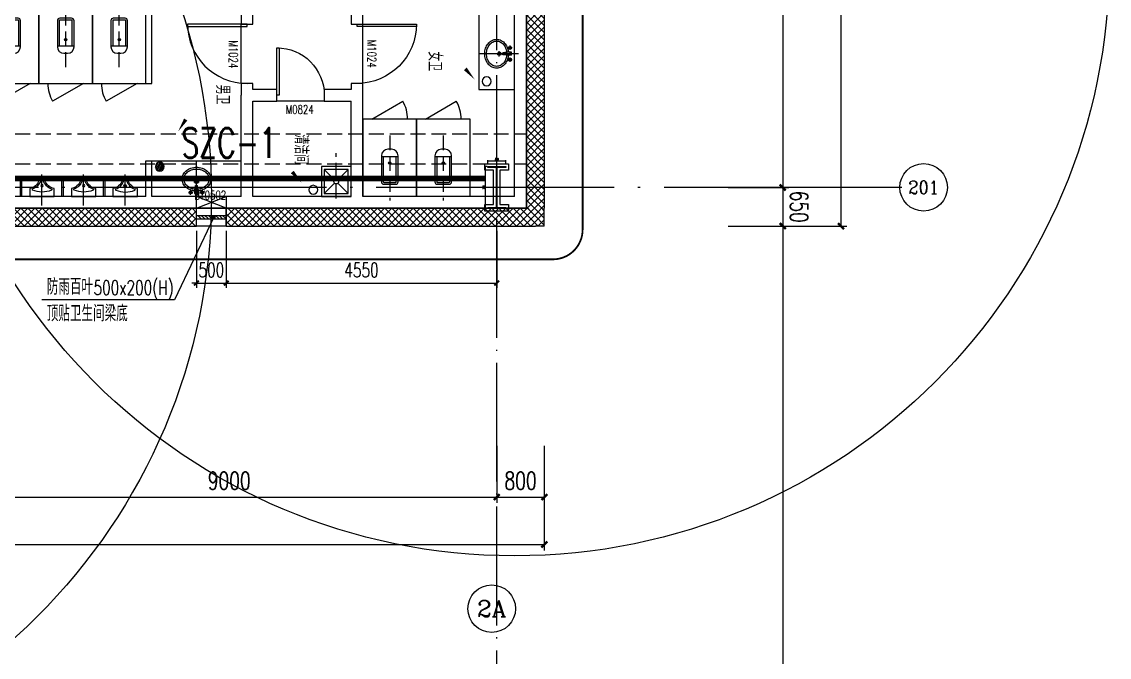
# Model space of a CAD drawing. Extents: x -1313754 to 847533, y 489853 to 941203.
# Drawn here: x -136843 to -118553, y 632164 to 642858 of the extents above; entities that cross this region are included whole.
import ezdxf
from ezdxf.enums import TextEntityAlignment as Align

# ---------------------------------------------------------------- set-up
doc = ezdxf.new("R2010")
doc.units = 0
doc.header["$LTSCALE"] = 1000
doc.header["$MEASUREMENT"] = 0
for name, pattern in [('10平面$1$DOTE', [2.4200000000000004, 2, -0.2, 0.02, -0.2]), ('CENTER', [2, 1.25, -0.25, 0.25, -0.25]), ('DASH', [0.35, 0.25, -0.1]), ('DOTE', [2.4200000000000004, 2, -0.2, 0.02, -0.2])]:
    doc.linetypes.add(name, pattern=pattern)
doc.layers.get('Defpoints').update_dxf_attribs({"color": 210})
for name, color, linetype in [('10平面$1$A-AXIS-DOTE', 14, '10平面$1$DOTE'), ('A-AXIS-D', 1, 'Continuous'), ('A-AXIS-DOTE', 14, 'DOTE'), ('A-AXIS-DP', 126, 'Continuous'), ('A-AXIS-SYMB', 3, 'Continuous'), ('A-HATCH-2', 251, 'Continuous'), ('A-HRAIL', 173, 'Continuous'), ('A-LIN-V', 9, 'Continuous'), ('A-TEXT', 61, 'Continuous'), ('A-WC', 223, 'Continuous'), ('A-WINDOW', 140, 'Continuous'), ('AS-COLN', 6, 'Continuous'), ('AS-WALL', 40, 'Continuous'), ('AS-结构边线层', 200, 'Continuous'), ('DIM_ELEV', 3, 'Continuous'), ('PUB_HATCH', 8, 'Continuous'), ('PUB_TEXT', 7, 'Continuous'), ('SB_ZF消火栓', 10, 'Continuous'), ('建-门', 4, 'Continuous'), ('建-门窗编号', 7, 'Continuous')]:
    doc.layers.add(name, color=color, linetype=linetype)
doc.layers.add('THIN', color=7, linetype='Continuous', lineweight=0)
doc.layers.add('柱间支撑', color=6, linetype='CENTER', lineweight=0)
doc.styles.add('_TCH_AXIS', font='COMPLEX', dxfattribs={"bigfont": 'GBCBIG'})
doc.styles.add('_TCH_DIM', font='SIMPLEX', dxfattribs={"bigfont": 'GBCBIG'})
doc.styles.add('_TCH_DIM_T3', font='SIMPLEX', dxfattribs={"width": 0.7058823529411765, "bigfont": 'GBCBIG'})
doc.styles.add('_TCH_WINDOW', font='SIMPLEX', dxfattribs={"height": 3.5, "bigfont": 'GBCBIG'})
doc.styles.add('A-DIM_T3', font='SIMPLEX', dxfattribs={"width": 0.7058823529411765, "bigfont": 'GBCBIG'})
doc.styles.add('A-WIN-LABEL', font='SIMPLEX', dxfattribs={"bigfont": 'GBCBIG'})
doc.styles.add('TSSD_Rein', font='tj-romans1.shx', dxfattribs={"width": 0.7, "bigfont": 'tj-hztxt.shx'})
doc.dimstyles.new('_TCH_ARCH&&10', dxfattribs={"dimtxt": 29.75, "dimasz": 10, "dimexe": 10, "dimexo": 10, "dimgap": 12.625, "dimtad": 1, "dimdec": 0, "dimzin": 0, "dimdsep": 46, "dimtxsty": '_TCH_DIM_T3', "dimblk": 'ARCHTICK', "dimcen": 0.09, "dimclrt": 7, "dimazin": 2, "dimtfac": 1, "dimtdec": 0, "dimtix": 1, "dimtmove": 2, "dimatfit": 3, "dimfxl": 0, "dimtolj": 1, "dimtzin": 0, "dimarcsym": 0})
doc.dimstyles.new('_TCH_ARCH&&100', dxfattribs={"dimtxt": 297.5, "dimasz": 100, "dimexe": 100, "dimexo": 100, "dimgap": 126.25, "dimtad": 1, "dimdec": 0, "dimzin": 0, "dimdsep": 46, "dimtxsty": '_TCH_DIM_T3', "dimblk": 'ARCHTICK', "dimcen": 0.09, "dimclrt": 7, "dimazin": 2, "dimtfac": 1, "dimtdec": 0, "dimtix": 1, "dimtmove": 2, "dimatfit": 3, "dimfxl": 0, "dimtolj": 1, "dimtzin": 0, "dimarcsym": 0})
doc.dimstyles.new('_TCH_ARCH&&80', dxfattribs={"dimtxt": 238, "dimasz": 80, "dimexe": 80, "dimexo": 80, "dimgap": 101, "dimtad": 1, "dimdec": 0, "dimzin": 0, "dimdsep": 46, "dimtxsty": '_TCH_DIM_T3', "dimblk": 'ARCHTICK', "dimcen": 0.09, "dimclrt": 7, "dimazin": 2, "dimtfac": 1, "dimtdec": 0, "dimtix": 1, "dimtmove": 2, "dimatfit": 3, "dimfxl": 0, "dimtolj": 1, "dimtzin": 0, "dimarcsym": 0})
doc.dimstyles.new('A-DIM&&100', dxfattribs={"dimtxt": 297.5, "dimasz": 100, "dimexe": 100, "dimexo": 100, "dimgap": 126.25, "dimtad": 1, "dimdec": 0, "dimzin": 0, "dimdsep": 46, "dimtxsty": 'A-DIM_T3', "dimblk": 'ARCHTICK', "dimcen": 0.09, "dimclrt": 7, "dimazin": 2, "dimtfac": 1, "dimtdec": 0, "dimtix": 1, "dimtmove": 2, "dimatfit": 3, "dimfxl": 0, "dimtolj": 1, "dimtzin": 0, "dimarcsym": 0})
pattern_1 = [(45, (60, 0), (-60.000060993344, 60.000060993344), []), (135, (60, 0), (-60.000060993344, -60.00006099334399), [])]

# ---------------------------------------------------------------- blocks, each defined once
blk = doc.blocks.new('_ArchTick')
at = {"color": 0, "linetype": 'ByBlock', "const_width": 0.4}
blk.add_lwpolyline([(-0.5, -0.5), (0.5, 0.5)], dxfattribs=at)
blk = doc.blocks.new('*D1301')
at = {"layer": 'A-AXIS-D', "color": 0, "lineweight": -2}
for p, q in [((82882.20032526905, -169099.9999961853), (82882.20032526905, -170059.999999716)), ((91882.2003252691, -169099.9999961853), (91882.2003252691, -170059.999999716)), ((82882.20032526905, -169959.999999716), (91882.2003252691, -169959.999999716))]:
    blk.add_line(p, q, dxfattribs=at)
at = {"layer": 'Defpoints', "color": 0}
for p in [(82882.20032526905, -168999.9999961853), (91882.2003252691, -168999.9999961853), (91882.2003252691, -169959.999999716)]:
    blk.add_point(p, dxfattribs=at)
at = {"layer": 'A-AXIS-D', "color": 0, "lineweight": -2, "xscale": 100, "yscale": 100, "zscale": 100, "rotation": 180}
blk.add_blockref('_ArchTick', (82882.20032526905, -169959.999999716), dxfattribs=at)
at = {"layer": 'A-AXIS-D', "color": 0, "lineweight": -2, "xscale": 100, "yscale": 100, "zscale": 100}
blk.add_blockref('_ArchTick', (91882.2003252691, -169959.999999716), dxfattribs=at)
at = {"layer": 'A-AXIS-D', "color": 7, "insert": (87382.20032526908, -169684.999999716), "char_height": 297.5, "attachment_point": 5, "style": '_TCH_DIM_T3'}
blk.add_mtext('\\A1;9000', dxfattribs=at)
blk = doc.blocks.new('*D1302')
at = {"layer": 'A-AXIS-D', "color": 0, "lineweight": -2}
for p, q in [((91882.2003252691, -169099.9999961853), (91882.2003252691, -170059.999999716)), ((92682.20032863852, -169099.9999961853), (92682.20032863852, -170059.999999716)), ((91882.2003252691, -169959.999999716), (92682.20032863852, -169959.999999716))]:
    blk.add_line(p, q, dxfattribs=at)
at = {"layer": 'Defpoints', "color": 0}
for p in [(91882.2003252691, -168999.9999961853), (92682.20032863852, -168999.9999961853), (92682.20032863852, -169959.999999716)]:
    blk.add_point(p, dxfattribs=at)
at = {"layer": 'A-AXIS-D', "color": 0, "lineweight": -2, "xscale": 100, "yscale": 100, "zscale": 100, "rotation": 180}
blk.add_blockref('_ArchTick', (91882.2003252691, -169959.999999716), dxfattribs=at)
at = {"layer": 'A-AXIS-D', "color": 0, "lineweight": -2, "xscale": 100, "yscale": 100, "zscale": 100}
blk.add_blockref('_ArchTick', (92682.20032863852, -169959.999999716), dxfattribs=at)
at = {"layer": 'A-AXIS-D', "color": 7, "insert": (92282.20032695381, -169684.999999716), "char_height": 297.5, "attachment_point": 5, "style": '_TCH_DIM_T3'}
blk.add_mtext('\\A1;800', dxfattribs=at)
blk = doc.blocks.new('*D1323')
at = {"layer": 'A-AXIS-D', "color": 0, "lineweight": -2}
for p, q in [((95776.38485717554, -148250.0000000015), (96792.20105808084, -148250.0000000015)), ((96692.20105808084, -148250.0000000015), (96692.20105808086, -164750.0000000015)), ((95776.38485717533, -164750.0000000015), (96792.20105808086, -164750.0000000015))]:
    blk.add_line(p, q, dxfattribs=at)
at = {"layer": 'Defpoints', "color": 0}
for p in [(95676.38485717554, -148250.0000000015), (95676.38485717533, -164750.0000000015), (96692.20105808086, -164750.0000000015)]:
    blk.add_point(p, dxfattribs=at)
at = {"layer": 'A-AXIS-D', "color": 0, "lineweight": -2, "xscale": 100, "yscale": 100, "zscale": 100}
for p, rotation in [((96692.20105808084, -148250.0000000015), 90), ((96692.20105808086, -164750.0000000015), 270)]:
    blk.add_blockref('_ArchTick', p, dxfattribs=dict(at, rotation=rotation))
at = {"layer": 'A-AXIS-D', "color": 7, "insert": (96967.20105808081, -156500.0000000014), "char_height": 297.5, "attachment_point": 5, "rotation": 270, "style": 'A-DIM_T3'}
blk.add_mtext('\\A1;16500', dxfattribs=at)
blk = doc.blocks.new('*D1324')
at = {"layer": 'A-AXIS-D', "color": 0, "lineweight": -2}
for p, q in [((95776.38485717533, -164750.0000000015), (96792.20105808074, -164750.0000000015)), ((96692.20105808074, -164750.0000000015), (96692.20105808074, -165399.9999960899)), ((95776.38485717533, -165399.9999960899), (96792.20105808074, -165399.9999960899))]:
    blk.add_line(p, q, dxfattribs=at)
at = {"layer": 'Defpoints', "color": 0}
for p in [(95676.38485717533, -164750.0000000015), (95676.38485717533, -165399.9999960899), (96692.20105808074, -165399.9999960899)]:
    blk.add_point(p, dxfattribs=at)
at = {"layer": 'A-AXIS-D', "color": 0, "lineweight": -2, "xscale": 100, "yscale": 100, "zscale": 100}
for p, rotation in [((96692.20105808074, -164750.0000000015), 90), ((96692.20105808074, -165399.9999960899), 270)]:
    blk.add_blockref('_ArchTick', p, dxfattribs=dict(at, rotation=rotation))
at = {"layer": 'A-AXIS-D', "color": 7, "insert": (96967.20105808071, -165074.9999980456), "char_height": 297.5, "attachment_point": 5, "rotation": 270, "style": 'A-DIM_T3'}
blk.add_mtext('\\A1;650', dxfattribs=at)
blk = doc.blocks.new('*D1325')
at = {"layer": 'A-AXIS-D', "color": 0, "lineweight": -2}
for p, q in [((95776.38485717533, -165399.9999960899), (96792.20105808062, -165399.9999960899)), ((96692.20105808062, -165399.9999960899), (96692.20105808062, -183399.9999961858)), ((95776.3848571751, -183399.9999961858), (96792.20105808062, -183399.9999961858))]:
    blk.add_line(p, q, dxfattribs=at)
at = {"layer": 'Defpoints', "color": 0}
for p in [(95676.38485717533, -165399.9999960899), (95676.3848571751, -183399.9999961858), (96692.20105808062, -183399.9999961858)]:
    blk.add_point(p, dxfattribs=at)
at = {"layer": 'A-AXIS-D', "color": 0, "lineweight": -2, "xscale": 100, "yscale": 100, "zscale": 100}
for p, rotation in [((96692.20105808062, -165399.9999960899), 90), ((96692.20105808062, -183399.9999961858), 270)]:
    blk.add_blockref('_ArchTick', p, dxfattribs=dict(at, rotation=rotation))
at = {"layer": 'A-AXIS-D', "color": 7, "insert": (96967.2010580806, -174399.9999961378), "char_height": 297.5, "attachment_point": 5, "rotation": 270, "style": 'A-DIM_T3'}
blk.add_mtext('\\A1;18000', dxfattribs=at)
blk = doc.blocks.new('*D1384')
at = {"layer": 'A-AXIS-D', "color": 0, "lineweight": -2}
for p, q in [((-65317.79950563281, -169199.9999961853), (-65317.79950563281, -170859.999999716)), ((92682.20032863852, -169199.9999961853), (92682.20032863852, -170859.999999716)), ((-65317.79950563281, -170759.999999716), (92682.20032863852, -170759.999999716))]:
    blk.add_line(p, q, dxfattribs=at)
at = {"layer": 'Defpoints', "color": 0}
for p in [(-65317.79950563281, -169099.9999961853), (92682.20032863852, -169099.9999961853), (92682.20032863852, -170759.999999716)]:
    blk.add_point(p, dxfattribs=at)
at = {"layer": 'A-AXIS-D', "color": 0, "lineweight": -2, "xscale": 100, "yscale": 100, "zscale": 100, "rotation": 180}
blk.add_blockref('_ArchTick', (-65317.79950563281, -170759.999999716), dxfattribs=at)
at = {"layer": 'A-AXIS-D', "color": 0, "lineweight": -2, "xscale": 100, "yscale": 100, "zscale": 100}
blk.add_blockref('_ArchTick', (92682.20032863852, -170759.999999716), dxfattribs=at)
at = {"layer": 'A-AXIS-D', "color": 7, "insert": (13682.20041150285, -170484.999999716), "char_height": 297.5, "attachment_point": 5, "style": '_TCH_DIM_T3'}
blk.add_mtext('\\A1;158000', dxfattribs=at)
blk = doc.blocks.new('*D1405')
at = {"layer": 'A-AXIS-D', "color": 0, "lineweight": -2}
for p, q in [((95876.38485717573, -81599.99999696578), (97771.87520681837, -81599.99999696578)), ((97671.87520681837, -81599.99999696578), (97671.8752068184, -165399.9999960899)), ((95876.38485717526, -165399.9999960899), (97771.8752068184, -165399.9999960899))]:
    blk.add_line(p, q, dxfattribs=at)
at = {"layer": 'Defpoints', "color": 0}
for p in [(95776.38485717573, -81599.99999696578), (95776.38485717526, -165399.9999960899), (97671.8752068184, -165399.9999960899)]:
    blk.add_point(p, dxfattribs=at)
at = {"layer": 'A-AXIS-D', "color": 0, "lineweight": -2, "xscale": 100, "yscale": 100, "zscale": 100}
for p, rotation in [((97671.87520681837, -81599.99999696578), 90), ((97671.8752068184, -165399.9999960899), 270)]:
    blk.add_blockref('_ArchTick', p, dxfattribs=dict(at, rotation=rotation))
at = {"layer": 'A-AXIS-D', "color": 7, "insert": (97946.87520681835, -123499.9999965278), "char_height": 297.5, "attachment_point": 5, "rotation": 270, "style": '_TCH_DIM_T3'}
blk.add_mtext('\\A1;83800', dxfattribs=at)
blk = doc.blocks.new('清洁间')
at = {"layer": 'A-AXIS-DOTE', "linetype": 'DASH'}
blk.add_lwpolyline([(2044570.960510334, 1694019.783519612), (2045330.960510334, 1694019.783519612)], dxfattribs=at)
at = {"layer": 'A-WC'}
for points in [[(2045106.132982434, 1693769.783519275), (2045106.132982434, 1694269.783519275), (2044606.132982434, 1694269.783519275), (2044606.132982434, 1693769.783519275)], [(2045056.132982434, 1693819.783519275), (2045056.132982434, 1694219.783519275), (2044656.132982434, 1694219.783519275), (2044656.132982434, 1693819.783519275)]]:
    blk.add_lwpolyline(points, close=True, dxfattribs=at)
for points in [[(2044827.848711186, 1694048.067790522), (2044656.132982434, 1694219.783519275)], [(2044884.417253681, 1694048.067790522), (2045056.132982434, 1694219.783519275)], [(2044656.132982434, 1693819.783519275), (2044827.848711186, 1693991.499248027)], [(2045056.132982434, 1693819.783519275), (2044884.417253681, 1693991.499248027)]]:
    blk.add_lwpolyline(points, dxfattribs=at)
blk.add_circle((2044856.132982434, 1694019.783519275), 40.00000000000001, dxfattribs=at)
blk = doc.blocks.new('厕卫')
at = {"layer": 'A-AXIS-DOTE', "linetype": 'DASH'}
blk.add_line((50, -823.114372253418), (50, 271.885627746582), dxfattribs=at)
at = {"layer": 'A-WC'}
for p, q in [((-59.78343963623047, -40), (-59.78343963623047, -469.6564288139343)), ((149.7834396362305, -30), (-49.78343963623047, -30)), ((159.7834396362305, -469.6564288139343), (159.7834396362305, -40)), ((189.7834396362305, -469.6564288139343), (-89.78343963623047, -469.6564288139343)), ((350, -1097.23339176178), (-169.6152420043945, -1397.23339176178))]:
    blk.add_line(p, q, dxfattribs=at)
blk.add_lwpolyline([(-400, 202.7666082382202), (-400, -1097.23339176178), (500, -1097.23339176178), (500, 202.7666082382202)], close=True, dxfattribs=at)
blk.add_lwpolyline([(189.7834396362305, -40, 0.4142135623730951), (149.7834396362305, 0), (-49.78343963623047, 0, 0.4142135623730951), (-89.78343963623047, -40), (-89.78343963623047, -479.6564288139343, 0.4142135623730951), (20.21656036376953, -589.6564288139343), (79.78343963623047, -589.6564288139343, 0.4142135623730903), (189.7834396362305, -479.6564288139343)], format="xyb", close=True, dxfattribs=at)
blk.add_circle((50, -358.6146011352539), 20, dxfattribs=at)
for centre, radius, start, end in [((-49.78343963623047, -40), 10, 90, 180), ((149.7834396362305, -40), 10, 0, 90), ((350, -1097.23339176178), 599.9999999999995, 180, 209.9998831151044)]:
    blk.add_arc(centre, radius, start, end, dxfattribs=at)
for p in [(50, 0), (50, -358.6146011352539)]:
    blk.add_point(p, dxfattribs=at)
blk = doc.blocks.new('$lvtry$00000224')
at = {"color": 0}
for p, q in [((-362.5000001189765, -1.369509844441253e-06), (-362.5000001189765, -300.0000013695098)), ((-337.5000001189765, -1.369509845972061e-06), (-362.5000001189765, -1.369509844441253e-06)), ((-337.5000001189765, -1.369509845972061e-06), (-337.5000001189765, -300.0000013695098)), ((337.4999998810235, -1.369509844441253e-06), (337.4999998810235, -300.0000013695098)), ((362.4999998810235, -1.369509845972061e-06), (337.4999998810235, -1.369509844441253e-06)), ((362.4999998810235, -1.369509845972061e-06), (362.4999998810235, -300.0000013695098)), ((-337.5000001189765, -300.0000013695098), (-362.5000001189765, -300.0000013695098)), ((362.4999998810235, -300.0000013695098), (337.4999998810235, -300.0000013695098))]:
    blk.add_line(p, q, dxfattribs=at)
at = {"color": 0, "elevation": 1e-08}
blk.add_lwpolyline([(-205, -130.6921668672003), (-205, 0), (205, 0), (205, -130.6921668676659, 0.2680681872429386), (50.76696929242462, -263.4628327437676, -0.3177651244820785), (-5.727633833885193e-08, -299.6467267489061, -0.3177651238976431), (-50.76696929195896, -263.4628327442333, 0.2680681872434905)], format="xyb", close=True, dxfattribs=at)
at = {"color": 0}
blk.add_circle((0, -181.622158779297, 1e-08), 20, dxfattribs=at)
for centre, radius, start, end in [((-152.1659696591087, -115.0054347957484, 1e-08), 10, 114.1083874687021, 248.1393961379835), ((5.09339536074549, -466.4251228258945, 1e-08), 395.0016948295107, 66.66751465096227, 114.1083874687021), ((-242.8073158459738, -340.9316236418672, 1e-08), 233.4306809856922, 19.26394190434416, 68.13939613798351), ((242.8073158459738, -340.9316236418672, 1e-08), 233.4306809856917, 110.4941076083355, 160.7360580956559), ((157.579544424545, -112.9081085743383, 1e-08), 10, 290.4941076083355, 66.66751465096227), ((0.2095041857101023, -256, 1e-08), 23.99999999999859, 199.2639419043441, 269.499839251993), ((-0.2095041857101023, -256, 1e-08), 24.00000000000079, 270.500160748007, 340.7360580956558)]:
    blk.add_arc(centre, radius, start, end, dxfattribs=at)
blk.add_point((0, -181.622158779297, 1e-08), dxfattribs=at)
at = {"layer": 'A-AXIS-DOTE'}
blk.add_lwpolyline([(-1.327134668827057e-07, 152.6724720913917), (-1.327134668827057e-07, -367.3275279086083)], dxfattribs=at)
blk = doc.blocks.new('小便器')
at = {"layer": 'A-WC', "xscale": -1, "rotation": 89.99999999999999}
blk.add_blockref('$lvtry$00000224', (2044606.132980346, 1695653.609367371), dxfattribs=at)
blk = doc.blocks.new('45345')
at = {"layer": 'A-WC'}
h = blk.add_hatch(dxfattribs=at)
h.set_pattern_fill('ANSI31', color=256, scale=10, angle=7.69694232914171e-13)
h.set_pattern_definition([(30.00000000072439, (40598742844.53468, 3385776346.450553), (-7.937500000173811, 13.74815328497761), [])])
edge = h.paths.add_edge_path()
edge.add_arc((40598742441.34776, 3385774511.717568), 50, 0, 360)
blk.add_circle((40598742441.34776, 3385774511.717568), 50, dxfattribs=at)
blk = doc.blocks.new('343243')
at = {"layer": '10平面$1$A-AXIS-DOTE'}
blk.add_lwpolyline([(-137039.1845359175, 783549.9999155595), (-137039.1845291465, 784209.9999155595)], dxfattribs=at)
at = {"layer": 'A-WC'}
for p, q in [((-137084.2437445717, 783874.9999160218), (-136994.125320595, 783874.9999150973)), ((-137070.6291553337, 783706.5430113167), (-137055.8879810546, 783814.2154559261)), ((-137064.1845347106, 783667.647857158), (-137055.8879810546, 783814.2154559261)), ((-137056.3608064828, 783804.1132499352), (-137022.0082601383, 783804.1132495828)), ((-137055.8879810546, 783814.2154559261), (-137022.4810853592, 783814.2154555834)), ((-137039.1845330456, 783829.9407035712), (-137039.1845321211, 783920.0591275479)), ((-137014.1845347106, 783667.6478566449), (-137022.4810853592, 783814.2154555834)), ((-137007.7399132893, 783706.5430106715), (-137022.4810853592, 783814.2154555834)), ((-137175.6989661359, 783693.99991696), (-137102.6701027446, 783693.9999162109)), ((-137139.1845348148, 783657.4854848898), (-137139.1845340656, 783730.5143482811)), ((-137064.1845347106, 783667.647857158), (-137070.6291553337, 783706.5430113167)), ((-137064.1845347106, 783667.647857158), (-137014.1845347106, 783667.6478566449)), ((-137063.069927619, 783687.3385976467), (-137015.2991413982, 783687.3385971566)), ((-137014.1845347106, 783667.6478566449), (-137007.7399132893, 783706.5430106715)), ((-136975.6989661359, 783693.9999149082), (-136902.6701027446, 783693.9999141591)), ((-136939.1845348148, 783657.485482838), (-136939.1845340656, 783730.5143462293))]:
    blk.add_line(p, q, dxfattribs=at)
for points in [[(-137068.5861527328, 783721.4655052931, -0.05503366445282638), (-137132.052788923, 783734.964308203, -0.0888493983857469), (-137208.3990421116, 783776.3516643569, -0.1049875008758899), (-137263.2745701811, 783843.1668952166, -0.1201703710503755), (-137282.0112499413, 783919.9999180507, -0.120170371050088), (-137263.2745686047, 783996.8329405003, -0.1049875008761855), (-137208.3990391642, 784063.6481702342, -0.08884939838595049), (-137132.0527851261, 784105.0355248217, -0.08005155327522542), (-137039.1845300698, 784119.9999155595, -0.08005155327514211)], [(-137039.1845300698, 784119.9999155595, -0.08005155327514211), (-136946.3162753206, 784105.0355229162, -0.08884939838606445), (-136869.9700221316, 784063.6481667622, -0.1049875008760499), (-136815.0944940622, 783996.8329359024, -0.120170371050193), (-136796.357814302, 783919.9999130684, -0.1201703710501875), (-136815.0944956387, 783843.1668906187, -0.1049875008760622), (-136869.9700250791, 783776.3516608849, -0.08884939838584911), (-136946.316279117, 783734.9643062975, -0.05503366445274368), (-137009.7829155841, 783721.4655046898, -0.0800515532754416)], [(-137064.5138742414, 783751.2102306456, -0.05606644776381915), (-137122.6293239315, 783763.445851482, -0.08884939838590888), (-137189.6757487428, 783799.7917643017, -0.1049875008761085), (-137236.6424184022, 783856.9773438561, -0.1201703710500949), (-137252.0112499413, 783919.9999177429, -0.1201703710501435), (-137236.642417109, 783983.0224913144, -0.1049875008761313), (-137189.6757462764, 784040.2080699052, -0.08884939838588762), (-137122.6293207193, 784076.5539813492, -0.08005155327528395), (-137039.1845303776, 784089.9999155595, -0.08005155327526944)], [(-137039.1845303776, 784089.9999155595, -0.08005155327526944), (-136955.7397403118, 784076.5539796371, -0.0888493983858896), (-136888.6933155005, 784040.2080668174, -0.1049875008761153), (-136841.7266458411, 783983.022487263, -0.1201703710501367), (-136826.357814302, 783919.9999133762, -0.1201703710501367), (-136841.7266471343, 783856.9773398046, -0.1049875008761155), (-136888.6933179669, 783799.7917612139, -0.08884939838591054), (-136955.7397435241, 783763.4458497699, -0.05606644776380701), (-137013.8551934652, 783751.2102301259, -0.08005155327530532)]]:
    blk.add_lwpolyline(points, format="xyb", dxfattribs=at)
for centre, radius in [((-137039.1845325833, 783874.9999155595), 30), ((-137039.1845325833, 783874.9999155595), 20), ((-137139.1845344402, 783693.9999165855), 25), ((-137139.1845344402, 783693.9999165855), 15), ((-136939.1845344402, 783693.9999145336), 25), ((-136939.1845344402, 783693.9999145336), 15)]:
    blk.add_circle(centre, radius, dxfattribs=at)
for centre, start, end in [((-137040.368334685, 783694.7285667062), 80.52522821089455, 279.4747706136177), ((-137038.0007341804, 783694.7285666818), 260.5252282108945, 99.47477061338024)]:
    blk.add_arc(centre, 7.191400878313289, start, end, dxfattribs=at)
blk = doc.blocks.new('*U16')
at = {"color": 0}
blk.add_lwpolyline([(500, 0), (499.9999999999999, 1000), (459.9999999999999, 1000), (460, 0)], close=True, dxfattribs=at)
blk.add_arc((500, 0), 1000, 90, 180, dxfattribs=at)
blk = doc.blocks.new('*U15')
at = {"color": 0, "xscale": 0.001, "yscale": 0.001, "zscale": 0.001}
blk.add_blockref('*U16', (0, 0), dxfattribs=at)
blk = doc.blocks.new('*U18')
at = {"color": 0}
blk.add_lwpolyline([(400, 0), (399.9999999999999, 800), (359.9999999999999, 800), (360, 0)], close=True, dxfattribs=at)
blk.add_arc((400, 0), 800, 90, 180, dxfattribs=at)
blk = doc.blocks.new('*U17')
at = {"color": 0, "xscale": 0.00125, "yscale": 0.00125, "zscale": 0.00125}
blk.add_blockref('*U18', (0, 0), dxfattribs=at)
blk = doc.blocks.new('G$CA7A27C8F')
at = {"layer": 'A-AXIS-DOTE'}
blk.add_lwpolyline([(2222.231308657676, -4362.886692044791), (1702.231308657676, -4362.886692044907)], dxfattribs=at)
at = {"layer": 'A-AXIS-SYMB'}
for points in [[(-426.2496871948242, 1047.113311767578, 0, 0, 0), (103.7503128051758, 1517.113311767578, 0, 64.00000000000001, 0), (-75.81472563242, 1357.876390888955, 0, 0, 0)], [(1309.565780897043, -1862.886688232422, 0, 0, 0), (1839.565780897043, -1392.886688232422, 0, 64.00000000000001, 0), (1660.000742459447, -1552.123609111045, 0, 0, 0)], [(363.7503128051758, -3082.886688232422, 0, 0, 0), (979.5657808970427, -3472.886688232422, 0, 64.00000000000001, 0), (776.8067526002984, -3344.478057509405, 0, 0, 0)]]:
    blk.add_lwpolyline(points, format="xyseb", dxfattribs=at)
at = {"layer": 'A-LIN-V'}
blk.add_line((2069.565788269159, 2187.11330986247), (-1130.434211730841, 2187.113309860972), dxfattribs=at)
at = {"layer": 'A-WC'}
for p, q in [((1469.585966636543, -3912.886690138839), (1469.560478822328, -2412.883340159431)), ((2069.558835196891, -4700.386692031054), (1769.558835196891, -4700.38669203117)), ((1769.558835196891, -4700.38669203117), (1769.558835196891, -4725.38669203117)), ((2069.558835196891, -4725.386692031054), (1769.558835196891, -4725.38669203117)), ((2069.558835196891, -4700.386692031054), (2069.558835196891, -4725.386692031054))]:
    blk.add_line(p, q, dxfattribs=at)
blk.add_lwpolyline([(-1130.434211730957, 1587.113309862791), (269.5657882689266, 1587.132366135484), (269.5657882688101, 2187.113309861859), (269.5657882688101, 2187.113309861859)], dxfattribs=at)
at = {"layer": 'A-WC', "elevation": 1e-08}
blk.add_lwpolyline([(1938.866669699084, -4567.886691912077), (2069.558836566284, -4567.886691912077), (2069.558836566168, -4157.886691912077), (1938.866669698502, -4157.886691912077, -0.2680681872429386), (1806.096003822517, -4312.119722619769, 0.3177651244820785), (1769.912109817378, -4362.88669196947, 0.3177651238976431), (1806.096003822051, -4413.653661204153, -0.2680681872434905)], format="xyb", close=True, dxfattribs=at)
at = {"layer": 'A-WC'}
blk.add_circle((1887.936677786987, -4362.886691912077, 1e-08), 20, dxfattribs=at)
for centre, radius, start, end in [((1728.627212924301, -4120.07937606622, 1e-08), 233.4306809856917, 289.2639419035189, 339.5058923854243), ((1956.650727991946, -4205.307147487532, 1e-08), 10, 23.3324853471615, 159.5058923854243), ((1603.13371374039, -4357.793296551448, 1e-08), 395.0016948295107, 335.8916125320589, 23.3324853471615), ((1813.558836566284, -4363.096196097904, 1e-08), 24.00000000000079, 109.263941903519, 179.4998392519348), ((1813.558836566284, -4362.677187726484, 1e-08), 23.99999999999859, 180.5001607480652, 250.736058096481), ((1728.627212924417, -4605.694007758168, 1e-08), 233.4306809856922, 21.86060386124268, 70.73605809648107), ((1954.553401770536, -4515.052661571186, 1e-08), 10, 201.8606038612427, 335.8916125320589)]:
    blk.add_arc(centre, radius, start, end, dxfattribs=at)
blk.add_point((1887.936677786987, -4362.886691912077, 1e-08), dxfattribs=at)
at = {"layer": 'AS-WALL'}
for p, q in [((-1330.434211730957, 2387.113311745808), (-1330.434211730957, 2287.113309863809)), ((-1130.434211730957, 2387.113311745808), (-1330.434211730957, 2387.113311745808)), ((-1130.434211730957, 2387.113311745808), (-1130.434211730959, 2387.113309863832)), ((2069.565788269034, 2387.113309865038), (-1130.434211730959, 2387.113309863832)), ((2069.565788269043, 2387.11331174511), (2069.565788269034, 2387.113309865038)), ((2269.565788269043, 2387.11331174511), (2069.565788269043, 2387.11331174511)), ((2269.565788269043, 2387.11331174511), (2269.565788269043, 2287.11330986509)), ((-1330.434211730957, 2287.113309863797), (-1330.434211730595, -562.8866901398067)), ((2269.565788269043, 2287.11330986509), (2269.565788269159, -462.8866901386064)), ((2069.565788269047, 2187.113309865038), (-1130.434211730944, 2187.113309863832)), ((-1130.434211730944, 2187.113309863832), (-1130.434211730621, -362.8866901397342)), ((2069.565788269047, 2187.113309865038), (2069.565788269155, -362.8866901385288)), ((-830.4342117309934, -362.886690139625), (-1130.434211730621, -362.8866901397342)), ((-830.4342117309205, -562.8866901396246), (-830.4342117309934, -362.886690139625)), ((369.5657882692394, -362.8866901391885), (169.5657882690066, -362.8866901392612)), ((169.5657882690066, -362.8866901392612), (169.5657882690793, -562.886690139261)), ((2069.565788269155, -362.8866901385288), (369.565788269237, -362.8866901391885)), ((2269.565788269159, -462.8866901384899), (2269.565788269276, -2312.886690138606)), ((-1330.434211730595, -562.8866901398067), (-830.4342117309205, -562.8866901396246)), ((169.5657882690793, -562.886690139261), (269.5657882692759, -562.8866901392246)), ((269.5657882692759, -562.8866901392246), (269.5657882692759, -1012.886690139072)), ((469.5657882692756, -1012.886690139072), (469.5657882692756, -562.8866901391494)), ((2069.565788269166, -562.8866901385286), (469.5657882692756, -562.8866901391494)), ((2069.565788269166, -562.8866901385286), (2069.565788269269, -2212.886690138645)), ((269.5657882692759, -1012.886690139072), (469.5657882692756, -1012.886690139072)), ((469.5657882692757, -1812.886690139072), (269.5657882692759, -1812.886690139072)), ((269.5657882692759, -1812.886690139072), (269.5657882692759, -2212.886690139341)), ((469.5657882692757, -2212.886690139266), (469.5657882692757, -1812.886690139072)), ((-1330.434211730724, -2212.886690139923), (-1330.434211730724, -3962.886692041531)), ((-830.4342117307602, -2212.886690139741), (-1330.434211730724, -2212.886690139923)), ((-830.4342117306874, -2412.886690139741), (-830.4342117307602, -2212.886690139741)), ((269.5657882692759, -2212.886690139341), (169.5657882692395, -2212.886690139378)), ((169.5657882692395, -2212.886690139378), (169.5657882693123, -2412.886690139378)), ((2069.565788269269, -2212.886690138645), (469.5657882692757, -2212.886690139266)), ((2269.565788269159, -2312.886690138606), (2269.565788269276, -3962.886692041531)), ((-1130.434211730724, -2412.886690139851), (-1130.434211730724, -3912.886692041497)), ((-1130.434211730724, -2412.886690139851), (-830.4342117306874, -2412.886690139741)), ((169.5657882693123, -2412.886690139378), (369.5657882693122, -2412.886690139305)), ((2069.565788269167, -2412.886690138645), (369.5657882693146, -2412.886690139305)), ((2069.565788269167, -2412.886690138645), (2069.565788269273, -3912.886692041564)), ((-1330.434211730724, -3962.886692041531), (-1330.434211730724, -7212.886692047624)), ((169.5657882678611, -3912.886692041036), (-1130.434211730724, -3912.886692041497)), ((169.5657882678965, -4012.886692041036), (-1130.434211730724, -4012.886692041496)), ((-1130.434211730724, -4012.886692041496), (-1130.434211730724, -7012.886692047547)), ((169.5657882678965, -4012.886692041036), (169.5657882678611, -3912.886692041036)), ((2069.565788269273, -3912.886692041564), (1469.567178525713, -3912.886692041764)), ((1469.567178525746, -4012.886692041764), (1469.567178525713, -3912.886692041764)), ((2069.565788269278, -4012.886692041563), (1469.567178525746, -4012.886692041764)), ((2069.565788269278, -4012.886692041563), (2069.565788269389, -7012.886692046342)), ((2269.565788269276, -3962.886692041531), (2269.565788269396, -7212.886692046269)), ((2069.565788269389, -7012.886692046342), (-1130.434211730724, -7012.886692047547)), ((2269.565788269396, -7212.886692046269), (-1330.434211730724, -7212.886692047624))]:
    blk.add_line(p, q, dxfattribs=at)
at = {"layer": '建-门'}
for p, q in [((169.5657882690066, -362.8866901392612), (-830.4342117309934, -362.8866901396249)), ((469.5657882692758, -1012.886690139072), (469.5657882692756, -1812.886690139072)), ((169.5657882693122, -2412.886690139378), (-830.4342117306878, -2412.886690139741))]:
    blk.add_line(p, q, dxfattribs=at)
for name, p, rotation in [('厕卫', (1865.893075353233, 1037.293541909545), 270), ('厕卫', (1865.893075353117, 137.2935419095447), 270), ('厕卫', (-927.667603493901, -4512.886692039785), 90), ('小便器', (2046675.691816469, 1690590.722675994), 180), ('厕卫', (-927.6676034936681, -5412.886692039785), 90), ('小便器', (2046675.69181647, 1689890.722675993), 180), ('厕卫', (-927.6676034934353, -6312.886692039669), 90), ('小便器', (2046675.691816471, 1689190.722675993), 180)]:
    blk.add_blockref(name, p, dxfattribs=dict(rotation=rotation))
at = {"layer": 'A-HRAIL', "rotation": 180}
blk.add_blockref('清洁间', (2046675.698791505, 1693206.896848202), dxfattribs=at)
at = {"layer": 'A-LIN-V', "xscale": -1.5, "yscale": 1.5, "zscale": 1.5}
for p in [(60898113796.5004, -5078660050.292404), (60898115621.07091, -5078662966.917957), (60898115231.50041, -5078665547.58466)]:
    blk.add_blockref('45345', p, dxfattribs=at)
at = {"layer": 'A-WINDOW'}
for p, rotation in [((-137369.6187464414, 785804.7611686691), 180), ((785699.5722886986, 133876.2995207682), 90)]:
    blk.add_blockref('343243', p, dxfattribs=dict(at, rotation=rotation))
at = {"layer": '建-门'}
ref = blk.add_blockref('*U15', (-330.434211730957, -462.8866901394431), dxfattribs=dict(at, xscale=1000, yscale=-1000, zscale=199.9999999999999, rotation=180.0000000000208))
ref.add_attrib('A', 'M1024', (-563.7496871947972, -287.2616882325083), dxfattribs={"layer": '建-门窗编号', "ltscale": 500, "height": 148.75, "style": 'A-WIN-LABEL', "width": 0.7058823529411765})
ref = blk.add_blockref('*U17', (369.5657882692758, -1412.886690139072), dxfattribs=dict(at, xscale=800, yscale=-800, zscale=199.9999999999998, rotation=270))
ref.add_attrib('A', 'M0824', (681.4407882692758, -1660.386690139072), dxfattribs={"layer": '建-门窗编号', "ltscale": 500, "height": 148.75, "rotation": 90, "style": 'A-WIN-LABEL', "width": 0.7058823529411765})
ref = blk.add_blockref('*U15', (-330.4342117307242, -2312.88669013956), dxfattribs=dict(at, xscale=1000, yscale=1000, zscale=200, rotation=180.0000000000208))
ref.add_attrib('A', 'M1024', (-553.7496871947972, -2617.261688232508), dxfattribs={"layer": '建-门窗编号', "ltscale": 500, "height": 148.75, "style": 'A-WIN-LABEL', "width": 0.7058823529411765})
at = {"layer": 'A-TEXT', "style": '_TCH_WINDOW'}
for s, p in [('女卫', (-371.5466664809501, 733.3325865268707)), ('清洁间', (1027.988727568183, -1514.808425423806)), ('男卫', (191.0177637401503, -2836.155645797728))]:
    blk.add_text(s, height=231.4893617021278, dxfattribs=at).set_placement(p)
blk = doc.blocks.new('43243')
at = {"layer": 'AS-结构边线层'}
blk.add_lwpolyline([(-155994.1845319239, 639719.9999950267), (-146454.1845526675, 639719.9999947362), (-146454.1845526673, 640169.9996041316), (-144354.1845732057, 640169.9996053667), (-144354.184572941, 639719.9999953278), (-128354.1845286716, 639719.9999947196), (-128354.1845227627, 658059.9999962228), (-128054.1845227627, 658059.9999961429), (-128054.1845218127, 681329.9999961727), (-128354.1845218127, 681329.9999962106), (-128354.1845198617, 696459.9999962335), (-128054.1845216368, 696459.9999962758), (-128054.1845176247, 715679.9999961917), (-128354.1845176247, 715679.9999962554), (-128354.1845132723, 722919.9999953562), (-128354.1845166368, 722919.9999953562), (-144354.1845729408, 722920.0000047667), (-144354.1845729407, 722470.0003882358), (-146454.1845524026, 722470.0003870006), (-146454.1845524537, 722919.9999964722), (-155994.1845319309, 722919.9999965276)], dxfattribs=at)
blk = doc.blocks.new('*D1765')
at = {"layer": 'A-AXIS-DP', "color": 0, "lineweight": -2}
for p, q in [((-195789.9992261842, 766879.9996079458), (-195789.9992261842, 766928.7496079458)), ((-195789.9992261842, 766918.7496079458), (-195489.9992261842, 766918.7496079458)), ((-195489.9992261842, 766879.9996079458), (-195489.9992261842, 766928.7496079458))]:
    blk.add_line(p, q, dxfattribs=at)
at = {"layer": 'Defpoints', "color": 0}
for p in [(-195489.9992261842, 766918.7496079458), (-195789.9992261842, 766869.9996079458), (-195489.9992261842, 766869.9996079458)]:
    blk.add_point(p, dxfattribs=at)
at = {"layer": 'A-AXIS-DP', "color": 0, "lineweight": -2, "xscale": 10, "yscale": 10, "zscale": 10, "rotation": 180}
blk.add_blockref('_ArchTick', (-195789.9992261842, 766918.7496079458), dxfattribs=at)
at = {"layer": 'A-AXIS-DP', "color": 0, "lineweight": -2, "xscale": 10, "yscale": 10, "zscale": 10}
blk.add_blockref('_ArchTick', (-195489.9992261842, 766918.7496079458), dxfattribs=at)
at = {"layer": 'A-AXIS-DP', "color": 7, "insert": (-195639.9992261842, 766946.2496079458), "char_height": 29.75, "attachment_point": 5, "style": '_TCH_DIM_T3'}
blk.add_mtext('\\A1;300', dxfattribs=at)
blk = doc.blocks.new('*D1766')
at = {"layer": 'A-AXIS-DP', "color": 0, "lineweight": -2}
for p, q in [((-195799.9992261842, 766819.999607946), (-195841.2492261842, 766819.999607946)), ((-195831.2492261842, 766119.999607946), (-195831.2492261842, 766819.999607946)), ((-195799.9992261842, 766119.999607946), (-195841.2492261842, 766119.999607946))]:
    blk.add_line(p, q, dxfattribs=at)
at = {"layer": 'Defpoints', "color": 0}
for p in [(-195831.2492261842, 766819.999607946), (-195789.9992261842, 766819.999607946), (-195789.9992261842, 766119.999607946)]:
    blk.add_point(p, dxfattribs=at)
at = {"layer": 'A-AXIS-DP', "color": 0, "lineweight": -2, "xscale": 10, "yscale": 10, "zscale": 10}
for p, rotation in [((-195831.2492261842, 766819.999607946), 90), ((-195831.2492261842, 766119.999607946), 270)]:
    blk.add_blockref('_ArchTick', p, dxfattribs=dict(at, rotation=rotation))
at = {"layer": 'A-AXIS-DP', "color": 7, "insert": (-195858.749226184, 766469.9996079459), "char_height": 29.75, "attachment_point": 5, "rotation": 90, "style": '_TCH_DIM_T3'}
blk.add_mtext('\\A1;700', dxfattribs=at)
blk = doc.blocks.new('w42343')
at = {"layer": 'A-HATCH-2', "linetype": 'DASH'}
for p, q in [((-263654.1845247769, 640970.0003759358), (-128354.1845264263, 640970.0003949694)), ((-263654.1845247769, 640470.0003759358), (-128354.184526356, 640470.0003949694))]:
    blk.add_line(p, q, dxfattribs=at)
blk = doc.blocks.new('3132')
at = {"layer": 'DIM_ELEV', "linetype": 'DASH', "const_width": 30}
blk.add_lwpolyline([(-138990, 644850), (-127910, 644850, -0.414213562373095), (-127410, 644350), (-127410, 639360, -0.414213562373095), (-127910, 638860), (-138990, 638860, -0.414213562373095), (-139490, 639360), (-139490, 644350, -0.414213562373095)], format="xyb", close=True, dxfattribs=at)
blk = doc.blocks.new('23124232432')
at = {"layer": '柱间支撑', "const_width": 100}
blk.add_lwpolyline([(-129054.1837504644, 640219.9996041292), (-137654.1837504644, 640219.9996041292)], dxfattribs=at)
at = {"layer": 'THIN', "style": 'TSSD_Rein', "width": 0.7}
blk.add_text('SZC-1', height=500, dxfattribs=at).set_placement((-133354.1837504644, 640419.9996041292), align=Align.BOTTOM_CENTER)
blk = doc.blocks.new('A$C5D961328')
at = {"layer": 'A-LIN-V', "ltscale": 500}
blk.add_circle((350.0330632161349, 39.99165254249237), 10001.39042265348, dxfattribs=at)
blk = doc.blocks.new('234243242332')
at = {"layer": 'SB_ZF消火栓', "rotation": 90}
blk.add_blockref('A$C5D961328', (-128514.1928710727, 643521.5626744254), dxfattribs=at)
at = {"layer": 'SB_ZF消火栓'}
blk.add_blockref('A$C5D961328', (-144004.2176393283, 639880.008342796), dxfattribs=at)
blk = doc.blocks.new('*D279')
at = {"layer": 'A-AXIS-DP', "color": 0, "lineweight": -2}
for p, q in [((-133904.1845223077, 639339.9999953319), (-133904.1845223077, 638379.9999956114)), ((-133404.1845212625, 639339.9999952766), (-133404.1845212625, 638379.9999956114)), ((-133904.1845223077, 638459.9999956114), (-133984.1845223077, 638459.9999956114)), ((-133904.1845223077, 638459.9999956114), (-133404.1845212625, 638459.9999956114)), ((-133404.1845212625, 638459.9999956114), (-133324.1845212625, 638459.9999956114))]:
    blk.add_line(p, q, dxfattribs=at)
at = {"layer": 'Defpoints', "color": 0}
for p in [(-133904.1845223077, 639419.9999953319), (-133404.1845212625, 639419.9999952766), (-133404.1845212625, 638459.9999956114)]:
    blk.add_point(p, dxfattribs=at)
at = {"layer": 'A-AXIS-DP', "color": 0, "lineweight": -2, "xscale": 80, "yscale": 80, "zscale": 80}
blk.add_blockref('_ArchTick', (-133904.1845223077, 638459.9999956114), dxfattribs=at)
at = {"layer": 'A-AXIS-DP', "color": 0, "lineweight": -2, "xscale": 80, "yscale": 80, "zscale": 80, "rotation": 180}
blk.add_blockref('_ArchTick', (-133404.1845212625, 638459.9999956114), dxfattribs=at)
at = {"layer": 'A-AXIS-DP', "color": 7, "insert": (-133654.1845217851, 638679.9999956114), "char_height": 238, "attachment_point": 5, "style": '_TCH_DIM_T3'}
blk.add_mtext('\\A1;500', dxfattribs=at)
blk = doc.blocks.new('*D280')
at = {"layer": 'A-AXIS-DP', "color": 0, "lineweight": -2}
for p, q in [((-133404.1845212625, 639339.9999952766), (-133404.1845212625, 638379.9999953321)), ((-128854.1845216369, 639339.9999947734), (-128854.1845216369, 638379.9999953321)), ((-133404.1845212625, 638459.9999953321), (-128854.1845216369, 638459.9999953321))]:
    blk.add_line(p, q, dxfattribs=at)
at = {"layer": 'Defpoints', "color": 0}
for p in [(-133404.1845212625, 639419.9999952766), (-128854.1845216369, 639419.9999947734), (-128854.1845216369, 638459.9999953321)]:
    blk.add_point(p, dxfattribs=at)
at = {"layer": 'A-AXIS-DP', "color": 0, "lineweight": -2, "xscale": 80, "yscale": 80, "zscale": 80, "rotation": 180}
blk.add_blockref('_ArchTick', (-133404.1845212625, 638459.9999953321), dxfattribs=at)
at = {"layer": 'A-AXIS-DP', "color": 0, "lineweight": -2, "xscale": 80, "yscale": 80, "zscale": 80}
blk.add_blockref('_ArchTick', (-128854.1845216369, 638459.9999953321), dxfattribs=at)
at = {"layer": 'A-AXIS-DP', "color": 7, "insert": (-131129.1845214497, 638679.9999953321), "char_height": 238, "attachment_point": 5, "style": '_TCH_DIM_T3'}
blk.add_mtext('\\A1;4550', dxfattribs=at)
blk = doc.blocks.new('*U71')
at = {"color": 0}
for p, q in [((-250.000000492626, 149.9999999983263), (250.0000005524926, 149.9999999983263)), ((250.0000005524344, 29.99999999988336), (-250.0000004925678, 29.99999999988336)), ((-250.0000004925678, -30.00000000011664), (-190.0000004925679, 29.99999999988336)), ((-190.0000004925678, -30.00000000011664), (-130.0000004925679, 29.99999999988336)), ((-130.0000004925678, -30.00000000011664), (-70.0000004925679, 29.99999999988336)), ((-70.0000004925678, -30.00000000011664), (-10.00000049256792, 29.99999999988336)), ((-10.00000049256781, -30.00000000011664), (49.99999950743208, 29.99999999988336)), ((49.99999950743216, -30.00000000011664), (109.9999995074321, 29.99999999988336)), ((109.9999995074322, -30.00000000011664), (169.9999995074321, 29.99999999988336)), ((169.9999995074322, -30.00000000011664), (229.9999995074321, 29.99999999988336)), ((250.0000005524344, -30.00000000011664), (-250.0000004925678, -30.00000000011664)), ((-250.000000492626, -150.0000000016737), (250.0000005524926, -150.0000000016737))]:
    blk.add_line(p, q, dxfattribs=at)
for points in [[(-250.000000492626, -150.0000000016737), (-250.000000492626, 149.9999999983263)], [(250.0000005524926, -150.0000000016737), (250.0000005524926, 149.9999999983263)]]:
    blk.add_lwpolyline(points, dxfattribs=at)
blk = doc.blocks.new('*U70')
at = {"color": 0, "xscale": 0.001999999996058992, "yscale": 0.003333333333333334, "zscale": 0.001999999996058992}
blk.add_blockref('*U71', (0, 0), dxfattribs=at)
blk = doc.blocks.new('dote')
at = {"layer": 'A-AXIS-D'}
for centre in [(99061.48238000105, -164748.8673130368), (91797.29784809274, -171838.8673092206)]:
    blk.add_circle(centre, 400, dxfattribs=at)
at = {"layer": 'A-AXIS-DOTE'}
blk.add_line((91882.20032526884, -264079.9999961853), (91882.20032526954, 36662.32227753208), dxfattribs=at)
at = {"layer": 'A-AXIS-DOTE', "ltscale": 2}
blk.add_line((98696.38485717773, -164750.0000000019), (-75513.61514282224, -164750.0000000009), dxfattribs=at)
at = {"layer": 'PUB_TEXT', "style": '_TCH_AXIS'}
for s, height, p, p2 in [('201', 220.5948072043338, (98804.121771596, -164859.164716639), (99318.8429884061, -164859.164716639)), ('2A', 270.8642225464687, (91552.23021816975, -171974.2994204938), (92042.36547801574, -171974.2994204938))]:
    blk.add_text(s, height=height, dxfattribs=at).set_placement(p, p2, align=Align.FIT)
at = {"layer": 'A-AXIS-D'}
for base, p1, p2, angle, dimstyle, picture, middle in [((97671.8752068184, -165399.9999960899), (95776.3848571757, -81599.99999696575), (95776.38485717523, -165399.9999960898), 269.99999999999966, '_TCH_ARCH&&100', '*D1405', (97946.87520681835, -123499.9999965278)), ((96692.20105808086, -164750.0000000015), (95676.38485717551, -148250.0000000014), (95676.3848571753, -164750.0000000014), 269.9999999999993, 'A-DIM&&100', '*D1323', (96967.20105808081, -156500.0000000014)), ((96692.20105808074, -165399.9999960899), (95676.3848571753, -164750.0000000014), (95676.3848571753, -165399.9999960898), 270, 'A-DIM&&100', '*D1324', (96967.20105808071, -165074.9999980456)), ((96692.20105808062, -183399.9999961858), (95676.3848571753, -165399.9999960898), (95676.38485717507, -183399.9999961858), 269.99999999999926, 'A-DIM&&100', '*D1325', (96967.2010580806, -174399.9999961378))]:
    dim = blk.add_linear_dim(base=base, p1=p1, p2=p2, angle=angle, dimstyle=dimstyle, override={"dimgap": 0}, dxfattribs=at)
    dim.commit()
    dim.dimension.update_dxf_attribs({"geometry": picture, "text_midpoint": middle, "dimtype": 161, "text_rotation": 270})
for base, p1, p2, picture, middle in [((91882.2003252691, -169959.999999716), (82882.20032526905, -168999.9999961853), (91882.2003252691, -168999.9999961853), '*D1301', (87382.20032526908, -169684.999999716)), ((92682.20032863852, -169959.999999716), (91882.2003252691, -168999.9999961853), (92682.20032863852, -168999.9999961853), '*D1302', (92282.20032695381, -169684.999999716)), ((92682.20032863852, -170759.999999716), (-65317.79950563281, -169099.9999961853), (92682.20032863852, -169099.9999961853), '*D1384', (13682.20041150285, -170484.999999716))]:
    dim = blk.add_linear_dim(base=base, p1=p1, p2=p2, angle=0, dimstyle='_TCH_ARCH&&100', override={"dimgap": 0}, dxfattribs=at)
    dim.commit()
    dim.dimension.update_dxf_attribs({"geometry": picture, "text_midpoint": middle, "dimtype": 161})
blk = doc.blocks.new('nt66')
at = {"layer": 'A-HATCH-2'}
blk.add_lwpolyline([(-195839.9992261842, 766869.9996079458), (-195439.9992261842, 766869.9996079458), (-195439.9992261842, 766757.9996079458), (-195585.9992261842, 766757.9996079458), (-195585.9992261842, 766181.9996079458), (-195439.9992261842, 766181.9996079458), (-195439.9992261842, 766069.9996079458), (-195839.9992261842, 766069.9996079458), (-195839.9992261842, 766181.9996079458), (-195693.9992261842, 766181.9996079458), (-195693.9992261842, 766757.9996079458), (-195839.9992261842, 766757.9996079458)], close=True, dxfattribs=at)
at = {"layer": 'AS-COLN'}
blk.add_lwpolyline([(-195789.9992261842, 766819.9996079458), (-195489.9992261842, 766819.9996079458), (-195489.9992261842, 766807.9996079458), (-195635.9992261842, 766807.9996079458), (-195635.9992261842, 766131.9996079458), (-195489.9992261842, 766131.9996079458), (-195489.9992261842, 766119.9996079458), (-195789.9992261842, 766119.9996079458), (-195789.9992261842, 766131.9996079458), (-195643.9992261842, 766131.9996079458), (-195643.9992261842, 766807.9996079458), (-195789.9992261842, 766807.9996079458)], close=True, dxfattribs=at)
at = {"layer": 'A-AXIS-DP'}
for p1, p2, distance, picture, middle in [((-195789.9992261842, 766869.9996079458), (-195489.9992261842, 766869.9996079458), 48.75, '*D1765', (-195639.9992261842, 766946.2496079458)), ((-195789.9992261842, 766119.9996079458), (-195789.9992261842, 766819.9996079458), 41.25, '*D1766', (-195858.749226184, 766469.9996079459))]:
    dim = blk.add_aligned_dim(p1=p1, p2=p2, distance=distance, dimstyle='_TCH_ARCH&&10', dxfattribs=at)
    dim.commit()
    dim.dimension.update_dxf_attribs({"geometry": picture, "text_midpoint": middle})
blk = doc.blocks.new('33333')
blk.add_blockref('nt66', (66785.81547572005, -126400.0000038166))

msp = doc.modelspace()

# ---------------------------------------------------------------- hatches: boundary and pattern name
at = {"layer": 'PUB_HATCH'}
h = msp.add_hatch(dxfattribs=at)
h.set_pattern_fill('多孔材料', color=256, scale=30, style=0)
h.set_pattern_definition(pattern_1)
h.paths.add_polyline_path([(-128354.1845262434, 658219.9999962031), (-128354.1845286716, 639719.9999947196), (-128204.1845286837, 639619.9999946826), (-128054.1845286717, 639719.9999946248), (-128054.1845262434, 658219.9999961834)])
h = msp.add_hatch(dxfattribs=at)
h.set_pattern_fill('多孔材料', color=256, scale=30, style=0)
h.set_pattern_definition(pattern_1)
h.paths.add_polyline_path([(-137854.184531925, 639419.9999957704), (-133904.1845222554, 639419.9999953337), (-133904.1845222222, 639719.9999953337), (-137854.1845318918, 639719.9999957704)])
h = msp.add_hatch(dxfattribs=at)
h.set_pattern_fill('多孔材料', color=256, scale=30, style=0)
h.set_pattern_definition(pattern_1)
h.paths.add_polyline_path([(-128354.1845286716, 639719.9999947196), (-133404.1845212304, 639719.9999952784), (-133404.1845212636, 639419.9999952784), (-128204.1845287078, 639419.9999947032), (-128204.1845286837, 639619.9999946825)])
h = msp.add_hatch(dxfattribs=at)
h.set_pattern_fill('多孔材料', color=256, scale=30, style=0)
h.set_pattern_definition(pattern_1)
h.paths.add_polyline_path([(-128054.1845166247, 639719.9999946866), (-128204.1845286837, 639619.9999946825), (-128204.1845287078, 639419.9999947032), (-128054.184516658, 639419.9999946866)])

# ---------------------------------------------------------------- linework, layer by layer
at = {"layer": 'A-AXIS-SYMB'}
for p, q in [((-133614.1845212461, 639569.9999953015), (-134275.8154579717, 638179.9999956235)), ((-134275.8154579717, 638179.9999956235), (-136505.8154579717, 638179.9999956235))]:
    msp.add_line(p, q, dxfattribs=at)
at = {"layer": 'A-AXIS-SYMB', "const_width": 32}
msp.add_lwpolyline([(-133607.3079039713, 639584.4468681414, 1), (-133621.061138521, 639555.5531224615, 1)], format="xyb", close=True, dxfattribs=at)
at = {"layer": 'A-WINDOW'}
for p, q in [((-133904.1845323403, 639719.9999957517), (-133904.1845323403, 639919.9999960627)), ((-133904.1845323403, 639919.9999960627), (-133404.1845323403, 639919.9999960627)), ((-133904.1845324025, 639719.9999961179), (-133404.1845323403, 639919.9999960627)), ((-133404.1845323403, 639719.9999960626), (-133904.182858268, 639919.9999960627)), ((-133404.1845323403, 639919.9999960627), (-133404.1845323403, 639719.9999960626)), ((-133404.1845323403, 639719.9999960626), (-133904.1845324025, 639719.9999961179))]:
    msp.add_line(p, q, dxfattribs=at)
at = {"layer": 'AS-WALL'}
for p, q in [((-128354.1845262434, 658219.9999962031), (-128354.1845286716, 639719.9999947196)), ((-128054.1845262434, 658219.9999961834), (-128054.1845286717, 639719.9999946248)), ((-133904.1845222222, 639719.9999953337), (-137854.1845318918, 639719.9999957704)), ((-133904.1845222554, 639419.9999953337), (-133904.1845222222, 639719.9999953337)), ((-128354.1845286716, 639719.9999947196), (-133404.1845212304, 639719.9999952784)), ((-133404.1845212304, 639719.9999952784), (-133404.1845212636, 639419.9999952784)), ((-128054.1845166247, 639719.9999946866), (-128054.1845286717, 639719.9999946248)), ((-128054.184516658, 639419.9999946866), (-128054.1845166247, 639719.9999946866)), ((-137854.184531925, 639419.9999957704), (-133904.1845222554, 639419.9999953337)), ((-133404.1845212636, 639419.9999952784), (-128204.1845287078, 639419.9999947032)), ((-128054.184516658, 639419.9999946866), (-128204.1845287078, 639419.9999947032))]:
    msp.add_line(p, q, dxfattribs=at)

# ---------------------------------------------------------------- block references
at = {"rotation": 270}
msp.add_blockref('G$CA7A27C8F', (-130741.2978439385, 641989.5657839386), dxfattribs=at)
at = {"layer": 'A-AXIS-DP'}
msp.add_blockref('3132', (0, 0), dxfattribs=at)
at = {"layer": 'A-WINDOW'}
for name in ['43243', '33333', 'w42343']:
    msp.add_blockref(name, (0, 0), dxfattribs=at)
ref = msp.add_blockref('*U70', (-133654.1845217386, 639569.9999953059), dxfattribs=dict(at, xscale=500.000000985252, yscale=-300, zscale=300, rotation=179.9999999936638))
ref.add_attrib('A', 'BY0502', (-133941.6845217468, 639865.6250002934), dxfattribs={"layer": '建-门窗编号', "ltscale": 500, "height": 148.75, "rotation": 359.9999999936638, "style": 'A-WIN-LABEL', "width": 0.7058823529411765})
at = {"layer": 'AS-WALL'}
msp.add_blockref('dote', (-220736.3848571775, 804819.9999961853), dxfattribs=at)
at = {"layer": 'SB_ZF消火栓', "linetype": 'Continuous'}
msp.add_blockref('234243242332', (-2.91038304567337e-11, 0), dxfattribs=at)
at = {"layer": '柱间支撑'}
msp.add_blockref('23124232432', (0, 0), dxfattribs=at)

# ---------------------------------------------------------------- texts
at = {"layer": 'PUB_TEXT', "style": '_TCH_DIM'}
for s, p in [('防雨百叶', (-136421.8154579717, 638263.9999956235)), ('顶贴卫生间梁底', (-136421.8154579717, 637815.9999956235))]:
    msp.add_text(s, height=270.0709219858156, dxfattribs=at).set_placement(p)
at = {"layer": 'PUB_TEXT', "style": '_TCH_DIM', "width": 0.7058823529411765}
msp.add_text('500x200(H)', height=238, dxfattribs=at).set_placement((-135635.4324792482, 638263.9999956235))

# ---------------------------------------------------------------- dimensions: what is measured, and where the dimension line sits
at = {"layer": 'A-AXIS-DP'}
for p1, p2, distance, picture, middle in [((-133904.1845223077, 639419.9999953319), (-133404.1845212625, 639419.9999952766), -959.9999996651895, '*D279', (-133654.1845217851, 638679.9999956114)), ((-133404.1845212625, 639419.9999952766), (-128854.1845216369, 639419.9999947734), -959.9999994413229, '*D280', (-131129.1845214497, 638679.9999953321))]:
    dim = msp.add_aligned_dim(p1=p1, p2=p2, distance=distance, dimstyle='_TCH_ARCH&&80', dxfattribs=at)
    dim.commit()
    dim.dimension.update_dxf_attribs({"geometry": picture, "text_midpoint": middle})

doc.saveas('drawing.dxf')
